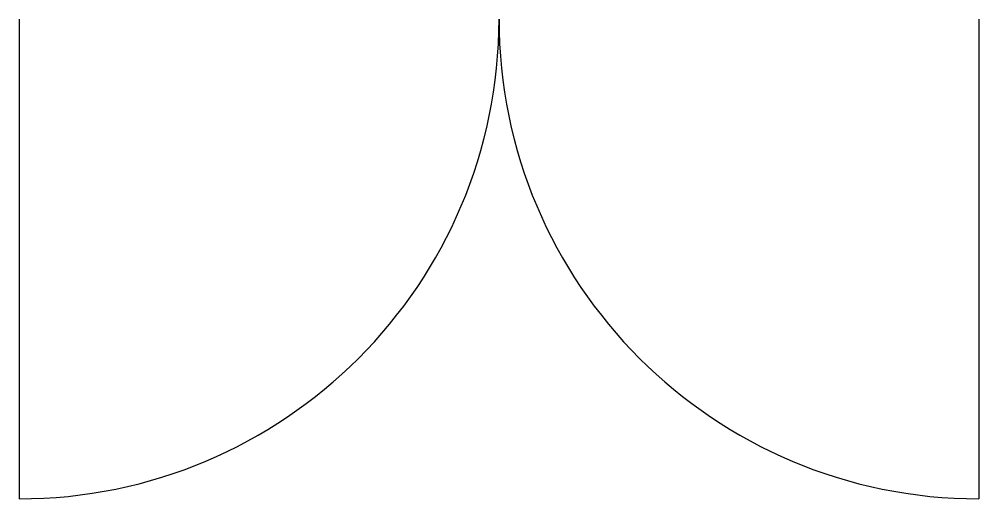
# Model space of a CAD drawing. Extents: x -0.5 to 0.5, y -0.5 to 0.
import ezdxf

# ---------------------------------------------------------------- set-up
doc = ezdxf.new("R2010")
doc.units = 0
doc.header["$LTSCALE"] = 300
doc.header["$MEASUREMENT"] = 0
doc.layers.get('0').update_dxf_attribs({"linetype": 'CONTINUOUS'})

msp = doc.modelspace()

# ---------------------------------------------------------------- linework, layer by layer
at = {"color": 11}
for p, q in [((-0.5, 0), (-0.5, -0.5)), ((0.5, 0), (0.5, -0.5))]:
    msp.add_line(p, q, dxfattribs=at)
at = {"color": 3}
for centre, start, end in [((0.5, 0), 180, 270), ((-0.5, 0), 270, 0)]:
    msp.add_arc(centre, 0.5, start, end, dxfattribs=at)

doc.saveas('drawing.dxf')
